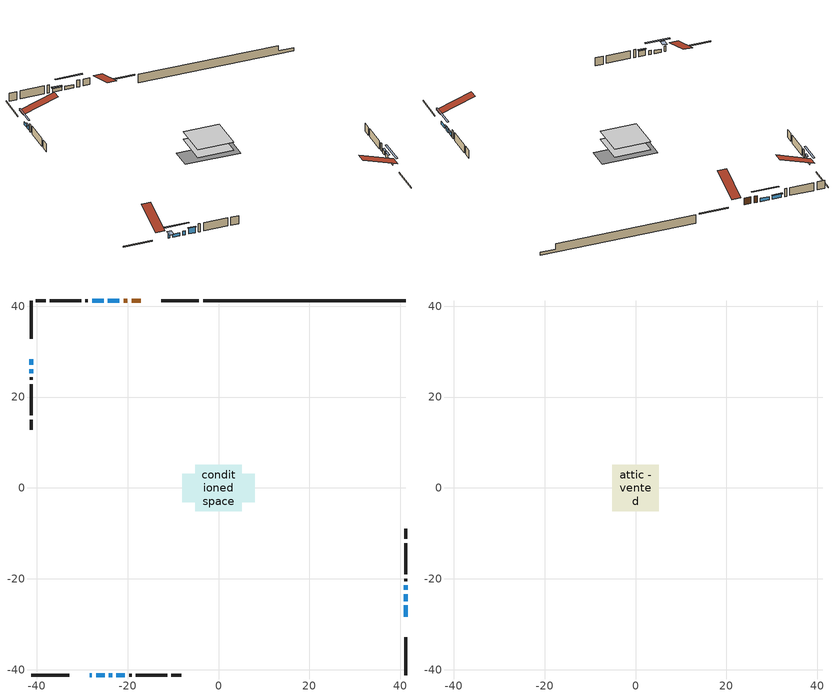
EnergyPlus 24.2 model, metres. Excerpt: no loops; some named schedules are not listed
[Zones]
conditioned space
 floor adiabatic (AdiabaticFloorConstruction): -5.16,-5.16 -5.16,5.16 5.16,5.16 5.16,-5.16 z0.24
 floor foundation (Slab1 construction): -7.96,-3.17 -7.96,3.17 7.96,3.17 7.96,-3.17 z-2.29
 wall outside (RimJoist1 construction): -4.3,41.13 -12.64,41.13 / -41.13,-41.13 -32.79,-41.13 / -41.13,41.13 -41.13,32.79 / 41.13,-41.13 41.13,-32.79 z0.24:0.54
 wall outside (AdiabaticWallConstruction 1): -17.15,41.13 -19.11,41.13 / -20.04,41.13 -20.86,41.13 z0.24:2.27
 wall outside (AdiabaticWallConstruction): -28.28,-41.13 -27.87,-41.13 z0.24:1.92; 41.13,-28.28 41.13,-25.84 z0.24:1.05; -21.79,41.13 -24.33,41.13 / -26.94,-41.13 -25.06,-41.13 z0.24:1.21; -41.13,28.28 -41.13,27.06 z0.24:1.06; -24.13,-41.13 -23.39,-41.13 / 41.13,-24.91 41.13,-23.33 z0.24:1.46; -22.46,-41.13 -20.58,-41.13 z0.24:1.97; 41.13,-22.41 41.13,-21.39 / -25.26,41.13 -27.8,41.13 z0.24:1.31; -41.13,26.13 -41.13,25.24 z0.24:1.51
 wall outside (Wall1 construction): -28.73,41.13 -29.27,41.13 / -19.65,-41.13 -19.11,-41.13 / -41.13,24.31 -41.13,23.77 / 41.13,-20.46 41.13,-19.92 z0.24:2.68
 wall outside (Wall2 construction): -30.2,41.13 -37.08,41.13 / -18.18,-41.13 -11.3,-41.13 / -41.13,22.84 -41.13,15.96 / 41.13,-18.99 41.13,-12.11 z0.24:2.68
 wall outside (Wall3 construction): -38.01,41.13 -40.2,41.13 / -10.37,-41.13 -8.18,-41.13 / -41.13,15.03 -41.13,12.84 / 41.13,-11.18 41.13,-8.99 z0.24:2.68
 wall foundation (FoundationWall1 construction): -3.37,41.13,-2.29 -3.37,41.13,0.24 36.68,41.13,0.24 36.68,41.13,-1.39 41.13,41.13,-1.39 41.13,41.13,-2.29
 window (WindowConstruction 5): -28.28,-41.13 -27.87,-41.13 z0.24:1.92
 window (WindowConstruction 7): 41.13,-28.28 41.13,-25.84 z0.24:1.05
 window (WindowConstruction 8): -21.79,41.13 -24.33,41.13 z0.24:1.21
 window (WindowConstruction 9): -26.94,-41.13 -25.06,-41.13 z0.24:1.21
 window (WindowConstruction 10): -41.13,28.28 -41.13,27.06 z0.24:1.05
 window (WindowConstruction 6): -24.13,-41.13 -23.39,-41.13 z0.24:1.46
 window (WindowConstruction): -22.46,-41.13 -20.58,-41.13 z0.24:1.97
 window (WindowConstruction 1): 41.13,-24.91 41.13,-23.34 z0.24:1.46
 window (WindowConstruction 2): 41.13,-22.41 41.13,-21.39 z0.24:1.31
 window (WindowConstruction 3): -25.26,41.13 -27.8,41.13 z0.24:1.31
 window (WindowConstruction 4): -41.13,26.13 -41.13,25.24 z0.24:1.51
 door (Door): -17.15,41.13 -19.11,41.13 z0.24:2.27
 door (Door 1): -20.04,41.13 -20.86,41.13 z0.24:2.27
 ceiling adiabatic (AdiabaticFloorConstruction): 5.16,-5.16 5.16,5.16 -5.16,5.16 -5.16,-5.16 z0.24
attic - vented
 floor to conditioned space (Floor1 construction Reversed): -5.16,-5.16 -5.16,5.16 5.16,5.16 5.16,-5.16 z2.68
 roof outside (Roof1 construction): -16.22,41.13,2.68 -16.22,31.08,6.03 -13.57,31.08,6.03 -13.57,41.13,2.68; -29.21,-41.13,2.68 -29.21,-31.08,6.03 -31.86,-31.08,6.03 -31.86,-41.13,2.68; -41.13,29.21,2.68 -31.08,29.21,6.03 -31.08,31.86,6.03 -41.13,31.86,2.68; 41.13,-29.21,2.68 31.08,-29.21,6.03 31.08,-31.86,6.03 41.13,-31.86,2.68
shading: -27.46,-41.13 -28.69,-41.13 -28.69,-43.06 -27.46,-43.06 z2.33; 41.13,-23.2 41.13,-30.92 41.54,-30.92 41.54,-23.2 z3.69; -26.97,41.13 -19.15,41.13 -19.15,41.54 -26.97,41.54 z3.85; -22.42,-41.13 -29.58,-41.13 -29.58,-41.54 -22.42,-41.54 z3.85; -41.13,24.42 -41.13,30.92 -41.54,30.92 -41.54,24.42 z3.69; -20.38,-41.13 -22.66,-41.13 -22.66,-41.54 -20.38,-41.54 z2.17; 41.13,-23.13 41.13,-25.11 41.54,-25.11 41.54,-23.13 z1.66; 41.13,-21.19 41.13,-22.61 41.54,-22.61 41.54,-21.19 z1.51; -28,41.13 -25.06,41.13 -25.06,41.54 -28,41.54 z1.51; -41.13,25.04 -41.13,26.33 -41.54,26.33 -41.54,25.04 z1.71
[Building]
Building 1: Terrain=Suburbs
[Site:Location]
Erieau AUT_ON: Latitude {deg}=42.25; Longitude {deg}=-81.9; Time Zone {hr}=-5; Elevation {m}=178; Keep Site Location Information=Yes
[Site:GroundTemperature:Shallow]
5.2292, 3.30147, 3.1471, 4.0619, 7.73432, 11.3896, 14.5586, 16.5661, 16.7366, 15.1039, 12.0157, 8.47254
[Site:WaterMainsTemperature]
Calculation Method=Schedule; Temperature Schedule=mains temperature schedule
[Material] Roughness=Rough; Thermal Absorptance=0.9
Name | Thickness {m} | Conductivity {W/m-K} | Density {kg/m3} | Specific Heat {J/kg-K} | Solar Absorptance | Visible Absorptance
asphalt or fiberglass shingles | 0.00635 | 0.162714 | 1121.4 | 1465.45 | 0.4 | 0.4
ceiling stud and cavity | 0.1397 | 0.0759208 | 65.682 | 1177.47 | 0.7 | 0.7
concrete 4.0 in. | 0.1016 | 1.803125 | 2242.8 | 837.4 | 0.7 | 0.7
concrete 8.0 in. | 0.2032 | 1.803125 | 2242.8 | 837.4 | 0.7 | 0.7
door material | 0.04445 | 0.0451087 | 512.64 | 1214.23 | 0.7 | 0.7
exterior vertical ins | 0.0460229 | 0.029427 | 32.04 | 1214.23 | 0.7 | 0.7
floor covering | 0.0127 | 0.0433444 | 54.468 | 1339.84 | 0.6 | 0.6
floor rigid ins; wall rigid ins 1 | 0.512978 | 0.029427 | 32.04 | 1214.23 | 0.7 | 0.7
floor stud and cavity | 0.1397 | 1.75129 | 37.0049 | 1207.88 | 0.7 | 0.7
furniture material conditioned space 1 | 0.1524 | 0.115458 | 640.8 | 1214.23 | 0.6 | 0.6
gypsum board | 0.0127 | 0.160291 | 801 | 837.4 | 0.6 | 0.6
gypsum board 1 | 0.0127 | 0.160291 | 801 | 837.4 | 0.7 | 0.7
osb sheathing 0.5 in. | 0.0127 | 0.115458 | 512.64 | 1214.23 | 0.7 | 0.7
osb sheathing 0.75 in. | 0.01905 | 0.115458 | 512.64 | 1214.23 | 0.7 | 0.7
osb sheathing 2.0 in. | 0.0508 | 0.115458 | 512.64 | 1214.23 | 0.7 | 0.7
rim joist rigid ins; wall rigid ins | 0.051816 | 0.029427 | 32.04 | 1214.23 | 0.7 | 0.7
rim joist stud and cavity | 0.0508 | 0.0413573 | 125.044 | 1163.47 | 0.6 | 0.6
wall stud and cavity | 0.1397 | 0.221002 | 139.0536 | 1170.24 | 0.7 | 0.7
wall stud and cavity 1 | 0.1397 | 0.221619 | 139.0536 | 1170.24 | 0.7 | 0.7
wall stud and cavity 2 | 0.1397 | 0.35579 | 139.0536 | 1170.24 | 0.7 | 0.7
wall stud and cavity 3 | 0.0889 | 0.380278 | 52.3479 | 1209.89 | 0.7 | 0.7
wall stud and cavity 4 | 0.0889 | 0.391764 | 83.0341 | 1211.67 | 0.7 | 0.7
wood siding | 0.0254 | 0.102417 | 544.68 | 1172.36 | 0.4 | 0.4
wood siding 1; wood siding 2; wood siding 3 | 0.0254 | 0.102417 | 544.68 | 1172.36 | 0.7 | 0.7
[WindowMaterial:SimpleGlazingSystem]
Name | U-Factor {W/m2-K} | Solar Heat Gain Coefficient
WindowMaterial | 2.89919 | 0.65
WindowMaterial 1 | 2.96278 | 0.59
WindowMaterial 2 | 3.00537 | 0.54
WindowMaterial 3 | 2.986628 | 0.56
WindowMaterial 4 | 2.30356 | 0.54
WindowMaterial 5 | 2.83673 | 0.46
WindowMaterial 6 | 6.69323 | 0.75
WindowMaterial 7 | 3.00196 | 0.53
WindowMaterial 8 | 2.99003 | 0.55
WindowMaterial 9 | 2.96164 | 0.58
[Construction]
AdiabaticFloorConstruction: floor stud and cavity, floor rigid ins, osb sheathing 0.75 in., floor covering
AdiabaticWallConstruction: wood siding 2, wall rigid ins 1, wall stud and cavity 3, gypsum board
AdiabaticWallConstruction 1: wood siding 3, wall rigid ins 1, wall stud and cavity 3, gypsum board
Door; Door 1: door material
Floor1 construction Reversed: gypsum board, ceiling stud and cavity
FoundationWall1 construction: concrete 8.0 in., gypsum board 1
furniture construction conditioned space 1: furniture material conditioned space 1
PartitionWallConstruction: gypsum board, wall stud and cavity 4, gypsum board
RimJoist1 construction: wood siding 1, rim joist rigid ins, osb sheathing 2.0 in., rim joist stud and cavity
Roof1 construction: asphalt or fiberglass shingles
Slab1 construction: concrete 4.0 in.
Wall1 construction: wood siding, wall rigid ins, osb sheathing 0.5 in., wall stud and cavity, gypsum board
Wall2 construction: wood siding, wall rigid ins, osb sheathing 0.5 in., wall stud and cavity 1, gypsum board
Wall3 construction: wood siding, wall rigid ins, osb sheathing 0.5 in., wall stud and cavity 2, gypsum board
WindowConstruction: WindowMaterial
WindowConstruction 1: WindowMaterial 1
WindowConstruction 10; WindowConstruction 7: WindowMaterial 7
WindowConstruction 2: WindowMaterial 2
WindowConstruction 3: WindowMaterial 3
WindowConstruction 4: WindowMaterial 4
WindowConstruction 5: WindowMaterial 5
WindowConstruction 6: WindowMaterial 6
WindowConstruction 8: WindowMaterial 8
WindowConstruction 9: WindowMaterial 9
[Zone] Multiplier=1; Part of Total Floor Area=Yes
Name | Volume {m3}
attic - vented | 57.9912
conditioned space | 538.2
[Space]
Name | Zone | Volume {m3}
attic - vented 1 | attic - vented | 57.9912
conditioned space 1 | conditioned space | 538.2
[ZoneInfiltration:EffectiveLeakageArea]
infil attic - vented 1: Zone or Space=attic - vented 1; Schedule=Always On Discrete; Effective Air Leakage Area {cm2}=5115.84; Stack Coefficient=0.000233078; Wind Coefficient=1.0315e-05
[ZoneMixing]
whole house fan mix: Zone or Space=attic - vented; Schedule=Always On Continuous; Design Flow Rate Calculation Method=Flow/Zone; Design Flow Rate {m3/s}=0; Source Zone or Space=conditioned space
[SurfaceProperty:ExposedFoundationPerimeter]
Slab1: Exposed Perimeter Calculation Method=TotalExposedPerimeter; Total Exposed Perimeter {m}=44.5
[InternalMass] Zone or ZoneList=conditioned space; Space or SpaceList=conditioned space 1
Name | Construction | Surface Area {m2}
furniture mass conditioned space 1 | furniture construction conditioned space 1 | 82.9999
partition wall mass | PartitionWallConstruction | 207.5
[Lights]
interior lighting: Zone or ZoneList or Space or SpaceList=conditioned space 1; Schedule=interior lighting schedule; Design Level Calculation Method=LightingLevel; Lighting Level {W}=343.2; Return Air Fraction=0; Fraction Radiant=0.6; Fraction Visible=0.2; Fraction Replaceable=1
[People]
occupants: Zone or ZoneList or Space or SpaceList=conditioned space 1; Number of People Schedule=occupants schedule; Number of People Calculation Method=People; Number of People=3; Fraction Radiant=0.314171; Sensible Heat Fraction=0.56303; Activity Level Schedule=occupants activity schedule; Carbon Dioxide Generation Rate {m3/s-W}=0; Enable ASHRAE 55 Comfort Warnings=No; Mean Radiant Temperature Calculation Type=EnclosureAveraged
[ElectricEquipment] Zone or ZoneList or Space or SpaceList=conditioned space 1; Design Level Calculation Method=EquipmentLevel
Name | Schedule | Design Level {W} | Fraction Latent | Fraction Radiant | Fraction Lost
clothes dryer | clothes dryer schedule | 140.772 | 0.015 | 0.081 | 0.85
clothes washer | clothes washer schedule | 32.1985 | 0.03 | 0.162 | 0.7
cooking range | cooking range schedule | 215.147 | 0.08 | 0.432 | 0.2
dishwasher | dishwasher schedule | 66.8632 | 0.3 | 0.18 | 0.4
fridge | fridge schedule | 72.9452 | 0 | 0.6 | 0
mech vent bath fan 0 | mech vent bath fan 0 schedule | 50.2 | 0 | 0 | 1
mech vent bath fan 1 | mech vent bath fan 1 schedule | 50.2 | 0 | 0 | 1
mech vent house fan | mech vent house fan schedule | 0 | 0 | 0 | 1
mech vent house fan cfis | mech vent house fan cfis schedule | 0 | 0 | 0 | 0
mech vent range fan 0 | mech vent range fan 0 schedule | 57 | 0 | 0 | 1
misc plug loads | misc plug loads schedule | 494.7 | 0.045 | 0.513 | 0.1
whole house fan | Always On Discrete | 0 | 0 | 0 | 1
[OtherEquipment] Zone or ZoneList or Space or SpaceList=conditioned space 1; Design Level Calculation Method=EquipmentLevel
Name | Fuel Type | Schedule | Design Level {W} | Fraction Latent | Fraction Radiant | Fraction Lost
clothes dryer 1 | Electricity | clothes dryer schedule | 0 | 0.015 | 0.081 | 0.85
cooking range 1 | Electricity | cooking range schedule | 0 | 0.08 | 0.432 | 0.2
general water use latent | None | general water use schedule | 62.594 | 1 | 0 | 0
general water use sensible | None | general water use schedule | -61.6891 | 0 | 0.6 | 0
mech vent house fan latent load | None | Always On Discrete | 0 | 1 | 0 | 0
mech vent house fan sensible load | None | Always On Discrete | 0 | 0 | 0 | 0
water heater energy adjustment1 | NaturalGas | Always On Discrete | 0.01 | 0 | 0 | 1
[ZoneInfiltration:DesignFlowRate] Zone or ZoneList or Space or SpaceList=conditioned space 1; Schedule=Always On Discrete; Design Flow Rate Calculation Method=Flow/Zone; Design Flow Rate {m3/s}=0
infil flow; natural vent flow; whole house fan flow
[AvailabilityManager:Scheduled]
central ac and furnace airloop Availability Manager: Schedule=Always On Discrete
[Foundation:Kiva]
Foundation Kiva 1: Initial Indoor Air Temperature {C}=18; Wall Height Above Grade {m}=0.24; Wall Depth Below Slab {m}=0.2032; Custom Block Material Name 1=exterior vertical ins; Custom Block Depth 1 {m}=2.52999; Custom Block X Position 1 {m}=0.2159; Custom Block Z Position 1 {m}=0
[Foundation:Kiva:Settings]
Soil Conductivity {W/m-K}=0.849921; Soil Density {kg/m3}=1842.3; Soil Specific Heat {J/kg-K}=418.7; Ground Solar Absorptivity=0.9; Ground Thermal Absorptivity=0.9; Ground Surface Roughness {m}=0.03; Far-Field Width {m}=40; Deep-Ground Boundary Condition=ZeroFlux; Deep-Ground Depth {m}=40; Minimum Cell Dimension {m}=0.2; Maximum Cell Growth Coefficient=3; Simulation Timestep=Timestep
[Exterior:Lights]
exterior lighting: Schedule=exterior lighting schedule; Design Level {W}=75.6
[EnergyManagementSystem:GlobalVariable]
central_ac_and_furnace_airloop_Fan_RTF
infil_program_Qfan
infil_program_Qinf
natural_vent_program_Qnv
natural_vent_program_Qwhf
[EnergyManagementSystem:Sensor]
Name | Output:Variable or Output:Meter Index Key | Output:Variable or Output:Meter
airflow_gain | infil flow | Infiltration Sensible Heat Gain Energy
airflow_gain_1 | natural vent flow | Infiltration Sensible Heat Gain Energy
airflow_gain_2 | whole house fan flow | Infiltration Sensible Heat Gain Energy
airflow_loss | infil flow | Infiltration Sensible Heat Loss Energy
airflow_loss_1 | natural vent flow | Infiltration Sensible Heat Loss Energy
airflow_loss_2 | whole house fan flow | Infiltration Sensible Heat Loss Energy
clg_load_cond |  | Cooling:EnergyTransfer:Zone:CONDITIONED SPACE
clg_sp_s; clg_sp_s_1 | cooling setpoint | Schedule Value
clothes_dryer_exhaust_0_sch_s | clothes dryer exhaust 0 schedule | Schedule Value
cool_season | cooling season schedule | Schedule Value
htg_load_cond |  | Heating:EnergyTransfer:Zone:CONDITIONED SPACE
htg_sp_s; htg_sp_s_1 | heating setpoint | Schedule Value
ig_ee_conv | clothes dryer | Electric Equipment Convective Heating Energy
ig_ee_conv_2 | cooking range | Electric Equipment Convective Heating Energy
ig_ee_conv_4 | fridge | Electric Equipment Convective Heating Energy
ig_ee_conv_5 | misc plug loads | Electric Equipment Convective Heating Energy
ig_ee_conv_6 | whole house fan | Electric Equipment Convective Heating Energy
ig_ee_rad | clothes dryer | Electric Equipment Radiant Heating Energy
ig_ee_rad_2 | cooking range | Electric Equipment Radiant Heating Energy
ig_ee_rad_4 | fridge | Electric Equipment Radiant Heating Energy
ig_ee_rad_5 | misc plug loads | Electric Equipment Radiant Heating Energy
ig_ee_rad_6 | whole house fan | Electric Equipment Radiant Heating Energy
ig_lgt_conv | interior lighting | Lights Convective Heating Energy
ig_lgt_rad | interior lighting | Lights Radiant Heating Energy
ig_lgt_vis | interior lighting | Lights Visible Radiation Heating Energy
ig_oe_conv | clothes dryer 1 | Other Equipment Convective Heating Energy
ig_oe_conv_1 | cooking range 1 | Other Equipment Convective Heating Energy
ig_oe_conv_2 | general water use latent | Other Equipment Convective Heating Energy
ig_oe_conv_3 | general water use sensible | Other Equipment Convective Heating Energy
ig_oe_conv_4 | water heater energy adjustment1 | Other Equipment Convective Heating Energy
ig_oe_rad | clothes dryer 1 | Other Equipment Radiant Heating Energy
ig_oe_rad_1 | cooking range 1 | Other Equipment Radiant Heating Energy
ig_oe_rad_2 | general water use latent | Other Equipment Radiant Heating Energy
ig_oe_rad_3 | general water use sensible | Other Equipment Radiant Heating Energy
ig_oe_rad_4 | water heater energy adjustment1 | Other Equipment Radiant Heating Energy
ig_ppl_conv | occupants | People Convective Heating Energy
ig_ppl_rad | occupants | People Radiant Heating Energy
im_conv | furniture mass conditioned space 1 | Surface Inside Face Convection Heat Gain Energy
im_conv_1 | partition wall mass | Surface Inside Face Convection Heat Gain Energy
im_ig | furniture mass conditioned space 1 | Surface Inside Face Internal Gains Radiation Heat Gain Energy
im_ig_1 | partition wall mass | Surface Inside Face Internal Gains Radiation Heat Gain Energy
im_lgt | furniture mass conditioned space 1 | Surface Inside Face Lights Radiation Heat Gain Energy
im_lgt_1 | partition wall mass | Surface Inside Face Lights Radiation Heat Gain Energy
im_sol | furniture mass conditioned space 1 | Surface Inside Face Solar Radiation Heat Gain Energy
im_sol_1 | partition wall mass | Surface Inside Face Solar Radiation Heat Gain Energy
im_surf | furniture mass conditioned space 1 | Surface Inside Face Net Surface Thermal Radiation Heat Gain Energy
im_surf_1 | partition wall mass | Surface Inside Face Net Surface Thermal Radiation Heat Gain Energy
mech_vent_bath_fan_0_sch_s | mech vent bath fan 0 schedule | Schedule Value
mech_vent_bath_fan_1_sch_s | mech vent bath fan 1 schedule | Schedule Value
mech_vent_range_fan_0_sch_s | mech vent range fan 0 schedule | Schedule Value
mv_conv | mech vent bath fan 0 | Electric Equipment Convective Heating Energy
mv_conv_1 | mech vent bath fan 1 | Electric Equipment Convective Heating Energy
mv_conv_2 | mech vent house fan | Electric Equipment Convective Heating Energy
mv_conv_3 | mech vent house fan cfis | Electric Equipment Convective Heating Energy
mv_conv_4 | mech vent range fan 0 | Electric Equipment Convective Heating Energy
mv_conv_5 | mech vent house fan latent load | Other Equipment Convective Heating Energy
mv_conv_6 | mech vent house fan sensible load | Other Equipment Convective Heating Energy
mv_rad | mech vent bath fan 0 | Electric Equipment Radiant Heating Energy
mv_rad_1 | mech vent bath fan 1 | Electric Equipment Radiant Heating Energy
mv_rad_2 | mech vent house fan | Electric Equipment Radiant Heating Energy
mv_rad_3 | mech vent house fan cfis | Electric Equipment Radiant Heating Energy
mv_rad_4 | mech vent range fan 0 | Electric Equipment Radiant Heating Energy
mv_rad_5 | mech vent house fan latent load | Other Equipment Radiant Heating Energy
mv_rad_6 | mech vent house fan sensible load | Other Equipment Radiant Heating Energy
natural_vent_s | natural vent schedule | Schedule Value
out_pb_s |  | Site Outdoor Air Barometric Pressure
out_wt_s |  | Site Outdoor Air Humidity Ratio
site_vw_s |  | Site Wind Speed
ss_back_out | Window1 | Surface Window Shortwave from Zone Back Out Window Heat Transfer Rate
ss_back_out_1 | Window10 | Surface Window Shortwave from Zone Back Out Window Heat Transfer Rate
ss_back_out_10 | Window9 | Surface Window Shortwave from Zone Back Out Window Heat Transfer Rate
ss_back_out_2 | Window12 | Surface Window Shortwave from Zone Back Out Window Heat Transfer Rate
ss_back_out_3 | Window14 | Surface Window Shortwave from Zone Back Out Window Heat Transfer Rate
ss_back_out_4 | Window15 | Surface Window Shortwave from Zone Back Out Window Heat Transfer Rate
ss_back_out_5 | Window3 | Surface Window Shortwave from Zone Back Out Window Heat Transfer Rate
ss_back_out_6 | Window4 | Surface Window Shortwave from Zone Back Out Window Heat Transfer Rate
ss_back_out_7 | Window5 | Surface Window Shortwave from Zone Back Out Window Heat Transfer Rate
ss_back_out_8 | Window6 | Surface Window Shortwave from Zone Back Out Window Heat Transfer Rate
ss_back_out_9 | Window7 | Surface Window Shortwave from Zone Back Out Window Heat Transfer Rate
ss_conv | Door1 | Surface Inside Face Convection Heat Gain Energy
ss_conv_1 | Door3 | Surface Inside Face Convection Heat Gain Energy
ss_conv_10 | Window6 | Surface Inside Face Convection Heat Gain Energy
ss_conv_11 | Window7 | Surface Inside Face Convection Heat Gain Energy
ss_conv_12 | Window9 | Surface Inside Face Convection Heat Gain Energy
ss_conv_2 | Window1 | Surface Inside Face Convection Heat Gain Energy
ss_conv_3 | Window10 | Surface Inside Face Convection Heat Gain Energy
ss_conv_4 | Window12 | Surface Inside Face Convection Heat Gain Energy
ss_conv_5 | Window14 | Surface Inside Face Convection Heat Gain Energy
ss_conv_6 | Window15 | Surface Inside Face Convection Heat Gain Energy
ss_conv_7 | Window3 | Surface Inside Face Convection Heat Gain Energy
ss_conv_8 | Window4 | Surface Inside Face Convection Heat Gain Energy
ss_conv_9 | Window5 | Surface Inside Face Convection Heat Gain Energy
ss_ig | Door1 | Surface Inside Face Internal Gains Radiation Heat Gain Energy
ss_ig_1 | Door3 | Surface Inside Face Internal Gains Radiation Heat Gain Energy
ss_ig_10 | Window6 | Surface Inside Face Internal Gains Radiation Heat Gain Energy
ss_ig_11 | Window7 | Surface Inside Face Internal Gains Radiation Heat Gain Energy
ss_ig_12 | Window9 | Surface Inside Face Internal Gains Radiation Heat Gain Energy
ss_ig_2 | Window1 | Surface Inside Face Internal Gains Radiation Heat Gain Energy
ss_ig_3 | Window10 | Surface Inside Face Internal Gains Radiation Heat Gain Energy
ss_ig_4 | Window12 | Surface Inside Face Internal Gains Radiation Heat Gain Energy
ss_ig_5 | Window14 | Surface Inside Face Internal Gains Radiation Heat Gain Energy
ss_ig_6 | Window15 | Surface Inside Face Internal Gains Radiation Heat Gain Energy
ss_ig_7 | Window3 | Surface Inside Face Internal Gains Radiation Heat Gain Energy
ss_ig_8 | Window4 | Surface Inside Face Internal Gains Radiation Heat Gain Energy
ss_ig_9 | Window5 | Surface Inside Face Internal Gains Radiation Heat Gain Energy
ss_lgt | Door1 | Surface Inside Face Lights Radiation Heat Gain Energy
ss_lgt_1 | Door3 | Surface Inside Face Lights Radiation Heat Gain Energy
ss_sol | Door1 | Surface Inside Face Solar Radiation Heat Gain Energy
ss_sol_1 | Door3 | Surface Inside Face Solar Radiation Heat Gain Energy
ss_surf | Door1 | Surface Inside Face Net Surface Thermal Radiation Heat Gain Energy
ss_surf_1 | Door3 | Surface Inside Face Net Surface Thermal Radiation Heat Gain Energy
ss_surf_10 | Window6 | Surface Inside Face Net Surface Thermal Radiation Heat Gain Energy
ss_surf_11 | Window7 | Surface Inside Face Net Surface Thermal Radiation Heat Gain Energy
ss_surf_12 | Window9 | Surface Inside Face Net Surface Thermal Radiation Heat Gain Energy
ss_surf_2 | Window1 | Surface Inside Face Net Surface Thermal Radiation Heat Gain Energy
ss_surf_3 | Window10 | Surface Inside Face Net Surface Thermal Radiation Heat Gain Energy
ss_surf_4 | Window12 | Surface Inside Face Net Surface Thermal Radiation Heat Gain Energy
ss_surf_5 | Window14 | Surface Inside Face Net Surface Thermal Radiation Heat Gain Energy
ss_surf_6 | Window15 | Surface Inside Face Net Surface Thermal Radiation Heat Gain Energy
ss_surf_7 | Window3 | Surface Inside Face Net Surface Thermal Radiation Heat Gain Energy
ss_surf_8 | Window4 | Surface Inside Face Net Surface Thermal Radiation Heat Gain Energy
ss_surf_9 | Window5 | Surface Inside Face Net Surface Thermal Radiation Heat Gain Energy
ss_trans_in | Window1 | Surface Window Transmitted Solar Radiation Rate
ss_trans_in_1 | Window10 | Surface Window Transmitted Solar Radiation Rate
ss_trans_in_10 | Window9 | Surface Window Transmitted Solar Radiation Rate
ss_trans_in_2 | Window12 | Surface Window Transmitted Solar Radiation Rate
ss_trans_in_3 | Window14 | Surface Window Transmitted Solar Radiation Rate
ss_trans_in_4 | Window15 | Surface Window Transmitted Solar Radiation Rate
ss_trans_in_5 | Window3 | Surface Window Transmitted Solar Radiation Rate
ss_trans_in_6 | Window4 | Surface Window Transmitted Solar Radiation Rate
ss_trans_in_7 | Window5 | Surface Window Transmitted Solar Radiation Rate
ss_trans_in_8 | Window6 | Surface Window Transmitted Solar Radiation Rate
ss_trans_in_9 | Window7 | Surface Window Transmitted Solar Radiation Rate
ss_trans_out | Window1 | Surface Inside Face Initial Transmitted Diffuse Transmitted Out Window Solar Radiation Rate
ss_trans_out_1 | Window10 | Surface Inside Face Initial Transmitted Diffuse Transmitted Out Window Solar Radiation Rate
ss_trans_out_10 | Window9 | Surface Inside Face Initial Transmitted Diffuse Transmitted Out Window Solar Radiation Rate
ss_trans_out_2 | Window12 | Surface Inside Face Initial Transmitted Diffuse Transmitted Out Window Solar Radiation Rate
ss_trans_out_3 | Window14 | Surface Inside Face Initial Transmitted Diffuse Transmitted Out Window Solar Radiation Rate
ss_trans_out_4 | Window15 | Surface Inside Face Initial Transmitted Diffuse Transmitted Out Window Solar Radiation Rate
ss_trans_out_5 | Window3 | Surface Inside Face Initial Transmitted Diffuse Transmitted Out Window Solar Radiation Rate
ss_trans_out_6 | Window4 | Surface Inside Face Initial Transmitted Diffuse Transmitted Out Window Solar Radiation Rate
ss_trans_out_7 | Window5 | Surface Inside Face Initial Transmitted Diffuse Transmitted Out Window Solar Radiation Rate
ss_trans_out_8 | Window6 | Surface Inside Face Initial Transmitted Diffuse Transmitted Out Window Solar Radiation Rate
ss_trans_out_9 | Window7 | Surface Inside Face Initial Transmitted Diffuse Transmitted Out Window Solar Radiation Rate
s_conv | Floor1 | Surface Inside Face Convection Heat Gain Energy
s_conv_1 | FoundationWall1 | Surface Inside Face Convection Heat Gain Energy
s_conv_10 | Wall1:180 | Surface Inside Face Convection Heat Gain Energy
